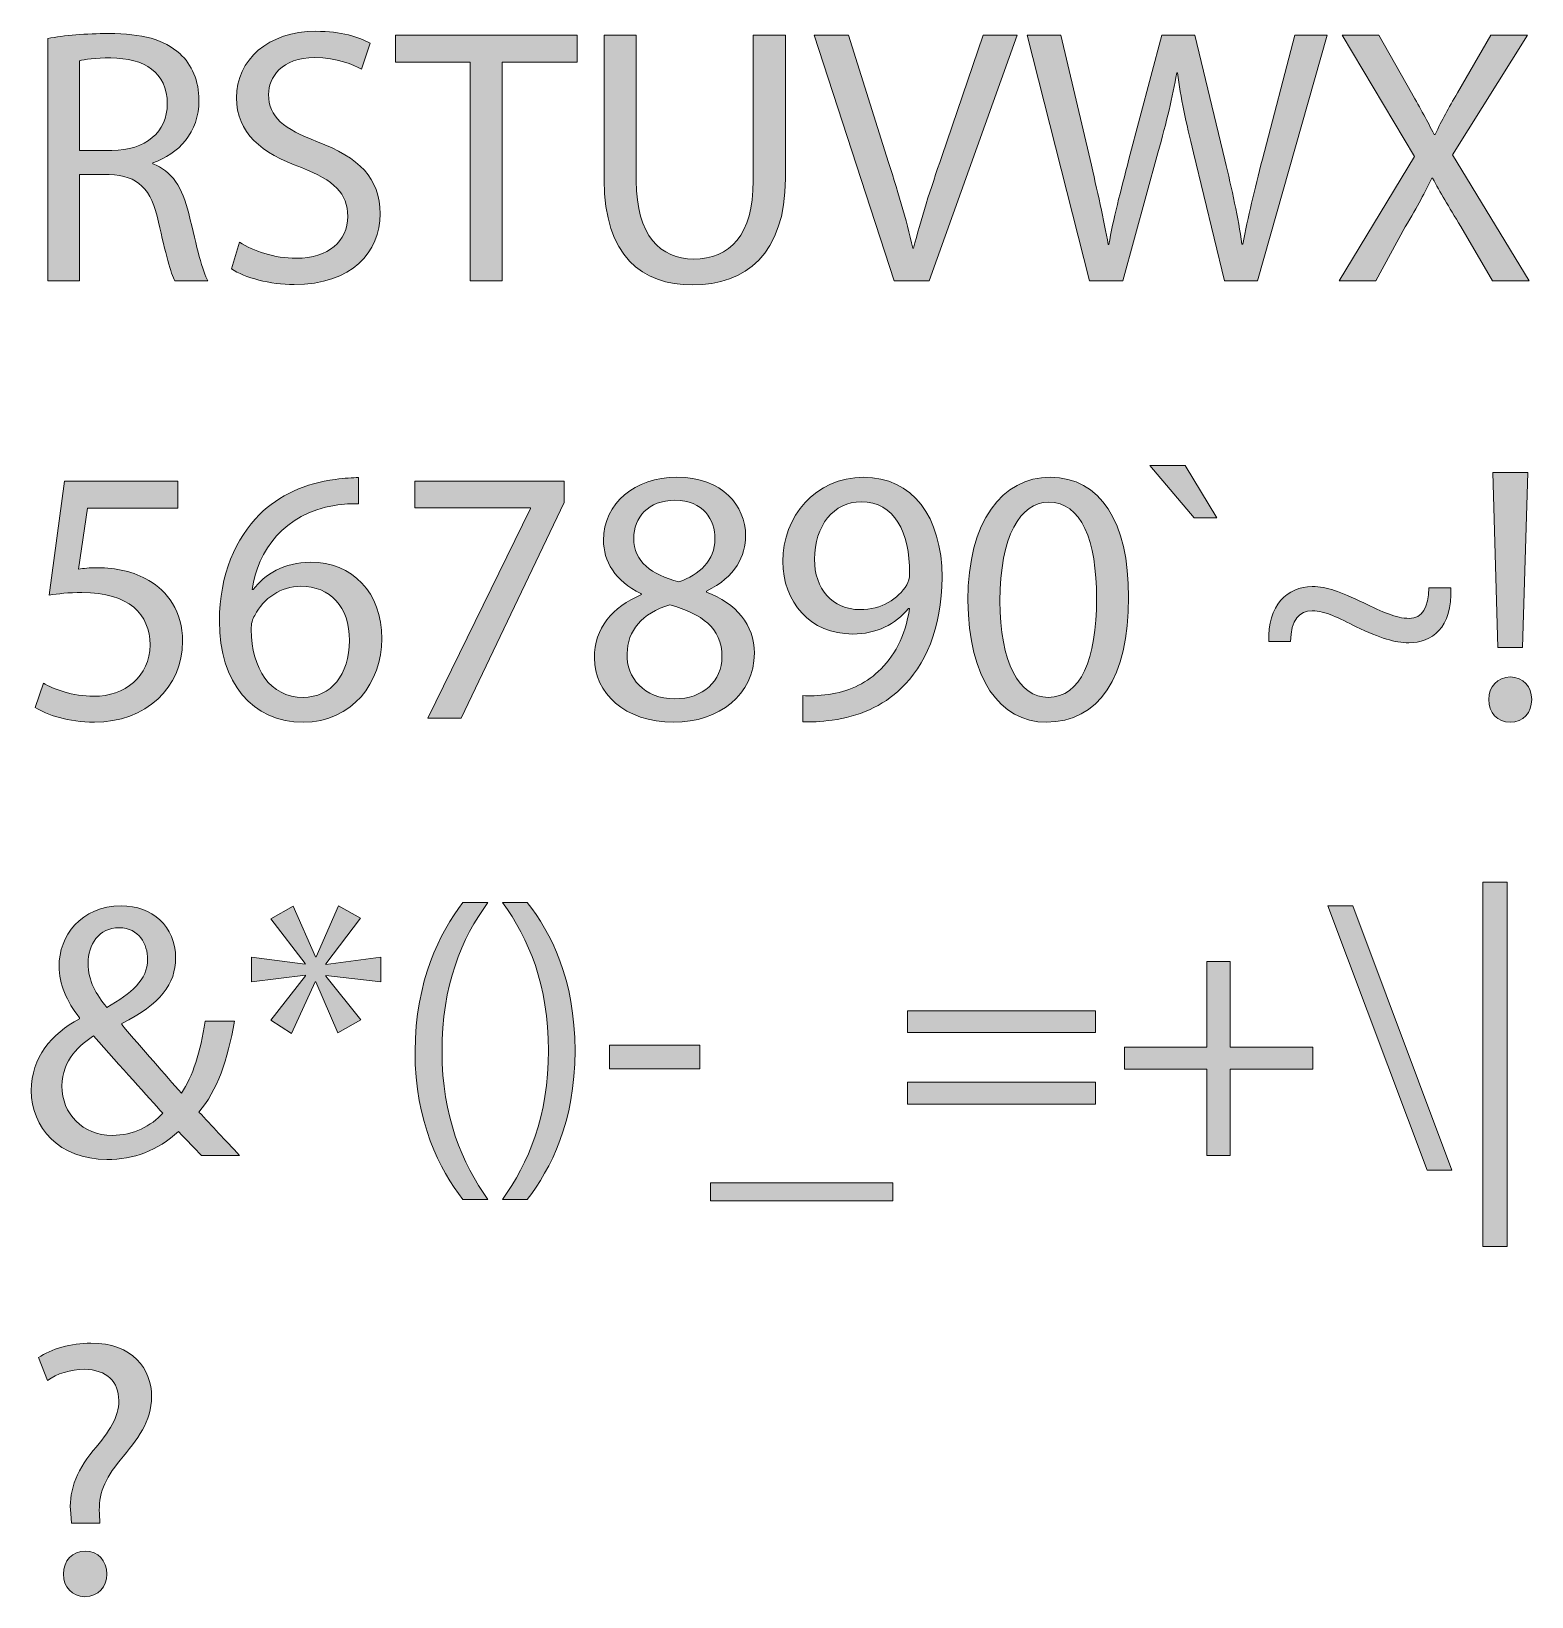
# Model space of a CAD drawing. Header units: inches. Extents: x 50 to 596, y -586 to -15.
# Drawn here: x 49.9 to 346.3, y -586.4 to -277.1 of the extents above; entities that cross this region are included whole.
import ezdxf

# ---------------------------------------------------------------- set-up
doc = ezdxf.new("R2010")
doc.units = ezdxf.units.IN
doc.header["$MEASUREMENT"] = 0
doc.layers.add('Layer 1', color=7, linetype='Continuous')

# ---------------------------------------------------------------- blocks, each defined once
blk = doc.blocks.new('block 2')
at = {"layer": 'Layer 1', "true_color": 0x231f20}
h = blk.add_hatch(color=179, dxfattribs=at)
h.dxf.hatch_style = 2
edge = h.paths.add_edge_path()
edge.add_spline(control_points=[(53.11, -278.52), (56.28, -277.88), (60.81, -277.52), (65.13, -277.52), (71.83, -277.52), (76.15, -278.74), (79.18, -281.48), (81.62, -283.64), (82.99, -286.95), (82.99, -290.69), (82.99, -297.1), (78.96, -301.35), (73.85, -303.08), (73.85, -303.08), (73.85, -303.3), (73.85, -303.3), (77.59, -304.59), (79.82, -308.05), (80.98, -313.09), (82.56, -319.86), (83.71, -324.54), (84.72, -326.41), (84.72, -326.41), (78.24, -326.41), (78.24, -326.41), (77.45, -325.04), (76.37, -320.86), (75, -314.82), (73.56, -308.12), (70.97, -305.6), (65.28, -305.38), (65.28, -305.38), (59.37, -305.38), (59.37, -305.38), (59.37, -305.38), (59.37, -326.41), (59.37, -326.41), (59.37, -326.41), (53.11, -326.41), (53.11, -326.41), (53.11, -326.41), (53.11, -278.52), (53.11, -278.52)], knot_values=[0, 0, 0, 0, 1, 1, 1, 2, 2, 2, 3, 3, 3, 4, 4, 4, 5, 5, 5, 6, 6, 6, 7, 7, 7, 8, 8, 8, 9, 9, 9, 10, 10, 10, 11, 11, 11, 12, 12, 12, 13, 13, 13, 14, 14, 14, 14], degree=3, periodic=1)
edge = h.paths.add_edge_path()
edge.add_spline(control_points=[(59.37, -300.63), (59.37, -300.63), (65.78, -300.63), (65.78, -300.63), (72.48, -300.63), (76.73, -296.96), (76.73, -291.41), (76.73, -285.15), (72.19, -282.41), (65.57, -282.34), (62.54, -282.34), (60.38, -282.63), (59.37, -282.92), (59.37, -282.92), (59.37, -300.63), (59.37, -300.63)], knot_values=[0, 0, 0, 0, 1, 1, 1, 2, 2, 2, 3, 3, 3, 4, 4, 4, 5, 5, 5, 5], degree=3, periodic=1)
h = blk.add_hatch(color=179, dxfattribs=at)
h.dxf.hatch_style = 2
edge = h.paths.add_edge_path()
edge.add_spline(control_points=[(90.98, -318.78), (93.79, -320.5), (97.89, -321.94), (102.21, -321.94), (108.62, -321.94), (112.37, -318.56), (112.37, -313.66), (112.37, -309.13), (109.77, -306.54), (103.22, -304.02), (95.3, -301.21), (90.41, -297.1), (90.41, -290.26), (90.41, -282.7), (96.67, -277.08), (106.1, -277.08), (111.07, -277.08), (114.67, -278.24), (116.83, -279.46), (116.83, -279.46), (115.1, -284.57), (115.1, -284.57), (113.52, -283.71), (110.28, -282.27), (105.89, -282.27), (99.26, -282.27), (96.74, -286.23), (96.74, -289.54), (96.74, -294.08), (99.69, -296.31), (106.39, -298.9), (114.6, -302.07), (118.78, -306.03), (118.78, -313.16), (118.78, -320.65), (113.23, -327.13), (101.78, -327.13), (97.1, -327.13), (91.99, -325.76), (89.4, -324.03), (89.4, -324.03), (90.98, -318.78), (90.98, -318.78)], knot_values=[0, 0, 0, 0, 1, 1, 1, 2, 2, 2, 3, 3, 3, 4, 4, 4, 5, 5, 5, 6, 6, 6, 7, 7, 7, 8, 8, 8, 9, 9, 9, 10, 10, 10, 11, 11, 11, 12, 12, 12, 13, 13, 13, 14, 14, 14, 14], degree=3, periodic=1)
h = blk.add_hatch(color=179, dxfattribs=at)
h.dxf.hatch_style = 2
h.paths.add_polyline_path([(136.56, -283.21), (121.8, -283.21), (121.8, -277.88), (157.73, -277.88), (157.73, -283.21), (142.89, -283.21), (142.89, -326.41), (136.56, -326.41)])
h = blk.add_hatch(color=179, dxfattribs=at)
h.dxf.hatch_style = 2
edge = h.paths.add_edge_path()
edge.add_spline(control_points=[(169.39, -277.88), (169.39, -277.88), (169.39, -306.61), (169.39, -306.61), (169.39, -317.48), (174.21, -322.09), (180.69, -322.09), (187.9, -322.09), (192.5, -317.34), (192.5, -306.61), (192.5, -306.61), (192.5, -277.88), (192.5, -277.88), (192.5, -277.88), (198.84, -277.88), (198.84, -277.88), (198.84, -277.88), (198.84, -306.18), (198.84, -306.18), (198.84, -321.08), (190.99, -327.2), (180.48, -327.2), (170.54, -327.2), (163.05, -321.51), (163.05, -306.46), (163.05, -306.46), (163.05, -277.88), (163.05, -277.88), (163.05, -277.88), (169.39, -277.88), (169.39, -277.88)], knot_values=[0, 0, 0, 0, 1, 1, 1, 2, 2, 2, 3, 3, 3, 4, 4, 4, 5, 5, 5, 6, 6, 6, 7, 7, 7, 8, 8, 8, 9, 9, 9, 10, 10, 10, 10], degree=3, periodic=1)
h = blk.add_hatch(color=179, dxfattribs=at)
h.dxf.hatch_style = 2
edge = h.paths.add_edge_path()
edge.add_spline(control_points=[(220.36, -326.41), (220.36, -326.41), (204.52, -277.88), (204.52, -277.88), (204.52, -277.88), (211.29, -277.88), (211.29, -277.88), (211.29, -277.88), (218.85, -301.78), (218.85, -301.78), (220.94, -308.34), (222.74, -314.24), (224.04, -319.93), (224.04, -319.93), (224.18, -319.93), (224.18, -319.93), (225.55, -314.31), (227.57, -308.19), (229.73, -301.85), (229.73, -301.85), (237.93, -277.88), (237.93, -277.88), (237.93, -277.88), (244.63, -277.88), (244.63, -277.88), (244.63, -277.88), (227.28, -326.41), (227.28, -326.41), (227.28, -326.41), (220.36, -326.41), (220.36, -326.41)], knot_values=[0, 0, 0, 0, 1, 1, 1, 2, 2, 2, 3, 3, 3, 4, 4, 4, 5, 5, 5, 6, 6, 6, 7, 7, 7, 8, 8, 8, 9, 9, 9, 10, 10, 10, 10], degree=3, periodic=1)
h = blk.add_hatch(color=179, dxfattribs=at)
h.dxf.hatch_style = 2
edge = h.paths.add_edge_path()
edge.add_spline(control_points=[(258.96, -326.41), (258.96, -326.41), (246.64, -277.88), (246.64, -277.88), (246.64, -277.88), (253.27, -277.88), (253.27, -277.88), (253.27, -277.88), (259.03, -302.43), (259.03, -302.43), (260.47, -308.48), (261.76, -314.53), (262.63, -319.21), (262.63, -319.21), (262.77, -319.21), (262.77, -319.21), (263.56, -314.38), (265.08, -308.62), (266.73, -302.36), (266.73, -302.36), (273.21, -277.88), (273.21, -277.88), (273.21, -277.88), (279.77, -277.88), (279.77, -277.88), (279.77, -277.88), (285.67, -302.5), (285.67, -302.5), (287.04, -308.26), (288.33, -314.02), (289.05, -319.14), (289.05, -319.14), (289.2, -319.14), (289.2, -319.14), (290.21, -313.81), (291.57, -308.41), (293.09, -302.36), (293.09, -302.36), (299.5, -277.88), (299.5, -277.88), (299.5, -277.88), (305.9, -277.88), (305.9, -277.88), (305.9, -277.88), (292.15, -326.41), (292.15, -326.41), (292.15, -326.41), (285.6, -326.41), (285.6, -326.41), (285.6, -326.41), (279.48, -301.13), (279.48, -301.13), (277.97, -294.94), (276.96, -290.19), (276.31, -285.29), (276.31, -285.29), (276.17, -285.29), (276.17, -285.29), (275.3, -290.12), (274.22, -294.87), (272.42, -301.13), (272.42, -301.13), (265.51, -326.41), (265.51, -326.41), (265.51, -326.41), (258.96, -326.41), (258.96, -326.41)], knot_values=[0, 0, 0, 0, 1, 1, 1, 2, 2, 2, 3, 3, 3, 4, 4, 4, 5, 5, 5, 6, 6, 6, 7, 7, 7, 8, 8, 8, 9, 9, 9, 10, 10, 10, 11, 11, 11, 12, 12, 12, 13, 13, 13, 14, 14, 14, 15, 15, 15, 16, 16, 16, 17, 17, 17, 18, 18, 18, 19, 19, 19, 20, 20, 20, 21, 21, 21, 22, 22, 22, 22], degree=3, periodic=1)
h = blk.add_hatch(color=179, dxfattribs=at)
h.dxf.hatch_style = 2
edge = h.paths.add_edge_path()
edge.add_spline(control_points=[(338.52, -326.41), (338.52, -326.41), (332.32, -315.68), (332.32, -315.68), (329.8, -311.58), (328.22, -308.91), (326.71, -306.1), (326.71, -306.1), (326.56, -306.1), (326.56, -306.1), (325.2, -308.91), (323.83, -311.5), (321.31, -315.75), (321.31, -315.75), (315.47, -326.41), (315.47, -326.41), (315.47, -326.41), (308.27, -326.41), (308.27, -326.41), (308.27, -326.41), (323.11, -301.85), (323.11, -301.85), (323.11, -301.85), (308.85, -277.88), (308.85, -277.88), (308.85, -277.88), (316.12, -277.88), (316.12, -277.88), (316.12, -277.88), (322.53, -289.25), (322.53, -289.25), (324.33, -292.42), (325.7, -294.87), (327, -297.46), (327, -297.46), (327.21, -297.46), (327.21, -297.46), (328.58, -294.58), (329.8, -292.35), (331.6, -289.25), (331.6, -289.25), (338.23, -277.88), (338.23, -277.88), (338.23, -277.88), (345.43, -277.88), (345.43, -277.88), (345.43, -277.88), (330.67, -301.5), (330.67, -301.5), (330.67, -301.5), (345.79, -326.41), (345.79, -326.41), (345.79, -326.41), (338.52, -326.41), (338.52, -326.41)], knot_values=[0, 0, 0, 0, 1, 1, 1, 2, 2, 2, 3, 3, 3, 4, 4, 4, 5, 5, 5, 6, 6, 6, 7, 7, 7, 8, 8, 8, 9, 9, 9, 10, 10, 10, 11, 11, 11, 12, 12, 12, 13, 13, 13, 14, 14, 14, 15, 15, 15, 16, 16, 16, 17, 17, 17, 18, 18, 18, 18], degree=3, periodic=1)
h = blk.add_hatch(color=179, dxfattribs=at)
h.dxf.hatch_style = 2
h.paths.add_polyline_path([(277.82, -362.91), (284.08, -373.21), (279.62, -373.21), (270.83, -362.91)])
h = blk.add_hatch(color=179, dxfattribs=at)
h.dxf.hatch_style = 2
edge = h.paths.add_edge_path()
edge.add_spline(control_points=[(337.79, -409.14), (337.79, -406.54), (339.59, -404.67), (342.04, -404.67), (344.63, -404.67), (346.29, -406.54), (346.29, -409.14), (346.29, -411.66), (344.63, -413.6), (342.04, -413.6), (339.52, -413.6), (337.79, -411.66), (337.79, -409.14)], knot_values=[0, 0, 0, 0, 1, 1, 1, 2, 2, 2, 3, 3, 3, 4, 4, 4, 4], degree=3, periodic=1)
h.paths.add_polyline_path([(339.59, -398.84), (338.58, -364.28), (345.5, -364.28), (344.49, -398.84)])
h = blk.add_hatch(color=179, dxfattribs=at)
h.dxf.hatch_style = 2
edge = h.paths.add_edge_path()
edge.add_spline(control_points=[(78.82, -371.33), (78.82, -371.33), (60.96, -371.33), (60.96, -371.33), (60.96, -371.33), (59.16, -383.36), (59.16, -383.36), (60.24, -383.21), (61.25, -383.07), (62.97, -383.07), (66.57, -383.07), (70.18, -383.86), (73.06, -385.59), (76.73, -387.68), (79.75, -391.71), (79.75, -397.62), (79.75, -406.76), (72.48, -413.6), (62.33, -413.6), (57.21, -413.6), (52.89, -412.16), (50.66, -410.72), (50.66, -410.72), (52.25, -405.9), (52.25, -405.9), (54.19, -407.05), (58.01, -408.49), (62.25, -408.49), (68.23, -408.49), (73.34, -404.6), (73.34, -398.33), (73.27, -392.29), (69.24, -387.97), (59.88, -387.97), (57.21, -387.97), (55.13, -388.25), (53.4, -388.47), (53.4, -388.47), (56.42, -366), (56.42, -366), (56.42, -366), (78.82, -366), (78.82, -366), (78.82, -366), (78.82, -371.33), (78.82, -371.33)], knot_values=[0, 0, 0, 0, 1, 1, 1, 2, 2, 2, 3, 3, 3, 4, 4, 4, 5, 5, 5, 6, 6, 6, 7, 7, 7, 8, 8, 8, 9, 9, 9, 10, 10, 10, 11, 11, 11, 12, 12, 12, 13, 13, 13, 14, 14, 14, 15, 15, 15, 15], degree=3, periodic=1)
h = blk.add_hatch(color=179, dxfattribs=at)
h.dxf.hatch_style = 2
edge = h.paths.add_edge_path()
edge.add_spline(control_points=[(114.53, -370.47), (113.23, -370.4), (111.57, -370.47), (109.77, -370.76), (99.84, -372.41), (94.58, -379.69), (93.5, -387.39), (93.5, -387.39), (93.72, -387.39), (93.72, -387.39), (95.95, -384.44), (99.84, -381.99), (105.02, -381.99), (113.3, -381.99), (119.14, -387.97), (119.14, -397.11), (119.14, -405.68), (113.3, -413.6), (103.58, -413.6), (93.57, -413.6), (87.02, -405.82), (87.02, -393.65), (87.02, -384.44), (90.33, -377.17), (94.94, -372.56), (98.83, -368.74), (104.01, -366.36), (109.92, -365.64), (111.79, -365.36), (113.38, -365.28), (114.53, -365.28), (114.53, -365.28), (114.53, -370.47), (114.53, -370.47)], knot_values=[0, 0, 0, 0, 1, 1, 1, 2, 2, 2, 3, 3, 3, 4, 4, 4, 5, 5, 5, 6, 6, 6, 7, 7, 7, 8, 8, 8, 9, 9, 9, 10, 10, 10, 11, 11, 11, 11], degree=3, periodic=1)
edge = h.paths.add_edge_path()
edge.add_spline(control_points=[(112.73, -397.47), (112.73, -390.77), (108.91, -386.74), (103.08, -386.74), (99.26, -386.74), (95.73, -389.12), (94, -392.5), (93.57, -393.22), (93.29, -394.16), (93.29, -395.31), (93.43, -403.02), (96.96, -408.7), (103.58, -408.7), (109.05, -408.7), (112.73, -404.17), (112.73, -397.47)], knot_values=[0, 0, 0, 0, 1, 1, 1, 2, 2, 2, 3, 3, 3, 4, 4, 4, 5, 5, 5, 5], degree=3, periodic=1)
h = blk.add_hatch(color=179, dxfattribs=at)
h.dxf.hatch_style = 2
h.paths.add_polyline_path([(155.13, -366), (155.13, -370.18), (134.76, -412.81), (128.2, -412.81), (148.51, -371.4), (148.51, -371.26), (125.61, -371.26), (125.61, -366)])
h = blk.add_hatch(color=179, dxfattribs=at)
h.dxf.hatch_style = 2
edge = h.paths.add_edge_path()
edge.add_spline(control_points=[(161.11, -400.93), (161.11, -395.02), (164.63, -390.85), (170.4, -388.4), (170.4, -388.4), (170.32, -388.18), (170.32, -388.18), (165.14, -385.73), (162.91, -381.7), (162.91, -377.67), (162.91, -370.25), (169.17, -365.21), (177.38, -365.21), (186.45, -365.21), (190.99, -370.9), (190.99, -376.73), (190.99, -380.69), (189.04, -384.94), (183.28, -387.68), (183.28, -387.68), (183.28, -387.89), (183.28, -387.89), (189.12, -390.2), (192.72, -394.3), (192.72, -399.99), (192.72, -408.13), (185.73, -413.6), (176.8, -413.6), (167.01, -413.6), (161.11, -407.77), (161.11, -400.93)], knot_values=[0, 0, 0, 0, 1, 1, 1, 2, 2, 2, 3, 3, 3, 4, 4, 4, 5, 5, 5, 6, 6, 6, 7, 7, 7, 8, 8, 8, 9, 9, 9, 10, 10, 10, 10], degree=3, periodic=1)
edge = h.paths.add_edge_path()
edge.add_spline(control_points=[(186.31, -400.64), (186.31, -394.95), (182.35, -392.21), (176.01, -390.41), (170.54, -392), (167.59, -395.6), (167.59, -400.06), (167.37, -404.82), (170.97, -408.99), (176.95, -408.99), (182.64, -408.99), (186.31, -405.46), (186.31, -400.64)], knot_values=[0, 0, 0, 0, 1, 1, 1, 2, 2, 2, 3, 3, 3, 4, 4, 4, 4], degree=3, periodic=1)
edge = h.paths.add_edge_path()
edge.add_spline(control_points=[(168.88, -377.24), (168.88, -381.92), (172.41, -384.44), (177.81, -385.88), (181.84, -384.51), (184.94, -381.63), (184.94, -377.38), (184.94, -373.64), (182.71, -369.75), (177.02, -369.75), (171.76, -369.75), (168.88, -373.21), (168.88, -377.24)], knot_values=[0, 0, 0, 0, 1, 1, 1, 2, 2, 2, 3, 3, 3, 4, 4, 4, 4], degree=3, periodic=1)
h = blk.add_hatch(color=179, dxfattribs=at)
h.dxf.hatch_style = 2
edge = h.paths.add_edge_path()
edge.add_spline(control_points=[(202.29, -408.34), (203.66, -408.49), (205.24, -408.34), (207.4, -408.13), (211.07, -407.62), (214.53, -406.11), (217.19, -403.59), (220.29, -400.78), (222.52, -396.68), (223.39, -391.13), (223.39, -391.13), (223.17, -391.13), (223.17, -391.13), (220.58, -394.3), (216.83, -396.18), (212.15, -396.18), (203.73, -396.18), (198.33, -389.84), (198.33, -381.85), (198.33, -372.99), (204.74, -365.21), (214.31, -365.21), (223.89, -365.21), (229.8, -372.99), (229.8, -384.94), (229.8, -395.24), (226.34, -402.44), (221.73, -406.9), (218.13, -410.43), (213.16, -412.59), (208.12, -413.17), (205.82, -413.53), (203.8, -413.6), (202.29, -413.53), (202.29, -413.53), (202.29, -408.34), (202.29, -408.34)], knot_values=[0, 0, 0, 0, 1, 1, 1, 2, 2, 2, 3, 3, 3, 4, 4, 4, 5, 5, 5, 6, 6, 6, 7, 7, 7, 8, 8, 8, 9, 9, 9, 10, 10, 10, 11, 11, 11, 12, 12, 12, 12], degree=3, periodic=1)
edge = h.paths.add_edge_path()
edge.add_spline(control_points=[(204.59, -381.41), (204.59, -387.25), (208.12, -391.35), (213.59, -391.35), (217.84, -391.35), (221.16, -389.26), (222.81, -386.45), (223.17, -385.88), (223.39, -385.16), (223.39, -384.15), (223.39, -376.16), (220.44, -370.04), (213.81, -370.04), (208.41, -370.04), (204.59, -374.79), (204.59, -381.41)], knot_values=[0, 0, 0, 0, 1, 1, 1, 2, 2, 2, 3, 3, 3, 4, 4, 4, 5, 5, 5, 5], degree=3, periodic=1)
h = blk.add_hatch(color=179, dxfattribs=at)
h.dxf.hatch_style = 2
edge = h.paths.add_edge_path()
edge.add_spline(control_points=[(266.66, -388.9), (266.66, -404.82), (260.75, -413.6), (250.39, -413.6), (241.24, -413.6), (235.05, -405.03), (234.9, -389.55), (234.9, -373.85), (241.67, -365.21), (251.18, -365.21), (261.04, -365.21), (266.66, -374), (266.66, -388.9)], knot_values=[0, 0, 0, 0, 1, 1, 1, 2, 2, 2, 3, 3, 3, 4, 4, 4, 4], degree=3, periodic=1)
edge = h.paths.add_edge_path()
edge.add_spline(control_points=[(241.24, -389.62), (241.24, -401.79), (244.99, -408.7), (250.75, -408.7), (257.23, -408.7), (260.32, -401.14), (260.32, -389.19), (260.32, -377.67), (257.37, -370.11), (250.82, -370.11), (245.27, -370.11), (241.24, -376.88), (241.24, -389.62)], knot_values=[0, 0, 0, 0, 1, 1, 1, 2, 2, 2, 3, 3, 3, 4, 4, 4, 4], degree=3, periodic=1)
h = blk.add_hatch(color=179, dxfattribs=at)
h.dxf.hatch_style = 2
edge = h.paths.add_edge_path()
edge.add_spline(control_points=[(294.37, -397.69), (294.09, -390.49), (297.97, -386.81), (302.94, -386.81), (305.97, -386.81), (308.27, -387.75), (313.1, -390.05), (316.77, -391.78), (319.43, -393.08), (322.1, -393.08), (324.69, -393.08), (325.91, -390.99), (325.98, -387.03), (325.98, -387.03), (330.3, -387.03), (330.3, -387.03), (330.67, -395.1), (326.49, -397.9), (322.02, -397.9), (319.14, -397.9), (316.55, -397.04), (311.58, -394.73), (308.2, -393.08), (305.54, -391.57), (302.94, -391.57), (300.35, -391.57), (298.77, -393.37), (298.62, -397.69), (298.62, -397.69), (294.37, -397.69), (294.37, -397.69)], knot_values=[0, 0, 0, 0, 1, 1, 1, 2, 2, 2, 3, 3, 3, 4, 4, 4, 5, 5, 5, 6, 6, 6, 7, 7, 7, 8, 8, 8, 9, 9, 9, 10, 10, 10, 10], degree=3, periodic=1)
h = blk.add_hatch(color=179, dxfattribs=at)
h.dxf.hatch_style = 2
h.paths.add_polyline_path([(341.47, -445.2), (341.47, -517.21), (336.64, -517.21), (336.64, -445.2)])
h = blk.add_hatch(color=179, dxfattribs=at)
h.dxf.hatch_style = 2
edge = h.paths.add_edge_path()
edge.add_spline(control_points=[(83.5, -499.21), (82.13, -497.84), (80.83, -496.47), (78.96, -494.46), (74.78, -498.34), (70.1, -500), (64.77, -500), (55.34, -500), (49.87, -493.66), (49.87, -486.39), (49.87, -479.77), (53.83, -475.23), (59.37, -472.21), (59.37, -472.21), (59.37, -471.99), (59.37, -471.99), (56.85, -468.82), (55.34, -465.29), (55.34, -461.84), (55.34, -455.93), (59.59, -449.88), (67.65, -449.88), (73.7, -449.88), (78.38, -453.92), (78.38, -460.18), (78.38, -465.29), (75.43, -469.33), (67.73, -473.14), (67.73, -473.14), (67.73, -473.36), (67.73, -473.36), (71.83, -478.11), (76.44, -483.44), (79.54, -486.9), (81.77, -483.51), (83.28, -478.83), (84.22, -472.71), (84.22, -472.71), (89.98, -472.71), (89.98, -472.71), (88.68, -480.34), (86.59, -486.39), (82.99, -490.64), (85.58, -493.38), (88.1, -496.11), (90.98, -499.21), (90.98, -499.21), (83.5, -499.21), (83.5, -499.21)], knot_values=[0, 0, 0, 0, 1, 1, 1, 2, 2, 2, 3, 3, 3, 4, 4, 4, 5, 5, 5, 6, 6, 6, 7, 7, 7, 8, 8, 8, 9, 9, 9, 10, 10, 10, 11, 11, 11, 12, 12, 12, 13, 13, 13, 14, 14, 14, 15, 15, 15, 16, 16, 16, 16], degree=3, periodic=1)
edge = h.paths.add_edge_path()
edge.add_spline(control_points=[(75.86, -490.86), (72.98, -487.69), (67.58, -481.78), (62.18, -475.59), (59.59, -477.25), (55.92, -480.34), (55.92, -485.46), (55.92, -491), (60.02, -495.25), (65.85, -495.25), (70.03, -495.25), (73.56, -493.38), (75.86, -490.86)], knot_values=[0, 0, 0, 0, 1, 1, 1, 2, 2, 2, 3, 3, 3, 4, 4, 4, 4], degree=3, periodic=1)
edge = h.paths.add_edge_path()
edge.add_spline(control_points=[(61.1, -461.26), (61.1, -464.72), (62.69, -467.38), (64.77, -469.97), (69.67, -467.17), (72.84, -464.57), (72.84, -460.47), (72.84, -457.52), (71.18, -454.21), (67.22, -454.21), (63.19, -454.21), (61.1, -457.52), (61.1, -461.26)], knot_values=[0, 0, 0, 0, 1, 1, 1, 2, 2, 2, 3, 3, 3, 4, 4, 4, 4], degree=3, periodic=1)
h = blk.add_hatch(color=179, dxfattribs=at)
h.dxf.hatch_style = 2
h.paths.add_polyline_path([(114.89, -452.33), (108.05, -461.33), (108.05, -461.48), (118.92, -460.04), (118.92, -464.93), (108.05, -463.64), (108.05, -463.78), (114.96, -472.42), (110.42, -475.01), (106.1, -464.93), (105.96, -464.93), (101.28, -475.09), (97.17, -472.5), (104.01, -463.71), (104.01, -463.57), (93.36, -464.93), (93.36, -460.04), (103.94, -461.41), (103.94, -461.26), (97.17, -452.48), (101.57, -449.96), (106.03, -459.97), (106.17, -459.97), (110.57, -449.88)])
h = blk.add_hatch(color=179, dxfattribs=at)
h.dxf.hatch_style = 2
edge = h.paths.add_edge_path()
edge.add_spline(control_points=[(140.09, -449.24), (134.83, -456.29), (131.01, -465.65), (131.01, -478.69), (131.01, -491.5), (134.97, -500.72), (140.09, -507.92), (140.09, -507.92), (135.12, -507.92), (135.12, -507.92), (130.58, -501.95), (125.68, -492.73), (125.68, -478.69), (125.76, -464.5), (130.58, -455.29), (135.12, -449.24), (135.12, -449.24), (140.09, -449.24), (140.09, -449.24)], knot_values=[0, 0, 0, 0, 1, 1, 1, 2, 2, 2, 3, 3, 3, 4, 4, 4, 5, 5, 5, 6, 6, 6, 6], degree=3, periodic=1)
h = blk.add_hatch(color=179, dxfattribs=at)
h.dxf.hatch_style = 2
edge = h.paths.add_edge_path()
edge.add_spline(control_points=[(142.96, -507.92), (148.08, -500.79), (152.04, -491.43), (152.04, -478.47), (152.04, -465.58), (148.15, -456.37), (142.96, -449.24), (142.96, -449.24), (147.86, -449.24), (147.86, -449.24), (152.47, -455.14), (157.29, -464.36), (157.29, -478.54), (157.29, -492.66), (152.47, -501.8), (147.86, -507.92), (147.86, -507.92), (142.96, -507.92), (142.96, -507.92)], knot_values=[0, 0, 0, 0, 1, 1, 1, 2, 2, 2, 3, 3, 3, 4, 4, 4, 5, 5, 5, 6, 6, 6, 6], degree=3, periodic=1)
h = blk.add_hatch(color=179, dxfattribs=at)
h.dxf.hatch_style = 2
h.paths.add_polyline_path([(325.63, -502.09), (306.04, -449.88), (310.94, -449.88), (330.52, -502.09)])
h = blk.add_hatch(color=179, dxfattribs=at)
h.dxf.hatch_style = 2
h.paths.add_polyline_path([(286.75, -460.9), (286.75, -477.82), (303.02, -477.82), (303.02, -482.14), (286.75, -482.14), (286.75, -499.21), (282.14, -499.21), (282.14, -482.14), (265.87, -482.14), (265.87, -477.82), (282.14, -477.82), (282.14, -460.9)])
h = blk.add_hatch(color=179, dxfattribs=at)
h.dxf.hatch_style = 2
h.paths.add_polyline_path([(222.96, -474.94), (222.96, -470.62), (260.11, -470.62), (260.11, -474.94)])
h.paths.add_polyline_path([(222.96, -489.06), (222.96, -484.74), (260.11, -484.74), (260.11, -489.06)])
h = blk.add_hatch(color=179, dxfattribs=at)
h.dxf.hatch_style = 2
h.paths.add_polyline_path([(181.92, -477.39), (181.92, -482.07), (164.13, -482.07), (164.13, -477.39)])
h = blk.add_hatch(color=179, dxfattribs=at)
h.dxf.hatch_style = 2
h.paths.add_polyline_path([(220.08, -504.61), (220.08, -508.21), (184.08, -508.21), (184.08, -504.61)])
h = blk.add_hatch(color=179, dxfattribs=at)
h.dxf.hatch_style = 2
edge = h.paths.add_edge_path()
edge.add_spline(control_points=[(57.79, -571.86), (57.79, -571.86), (57.65, -569.98), (57.65, -569.98), (57.21, -566.1), (58.51, -561.85), (62.11, -557.53), (65.35, -553.71), (67.15, -550.9), (67.15, -547.66), (67.15, -543.99), (64.85, -541.54), (60.31, -541.47), (57.72, -541.47), (54.84, -542.33), (53.04, -543.7), (53.04, -543.7), (51.31, -539.17), (51.31, -539.17), (53.69, -537.44), (57.79, -536.29), (61.61, -536.29), (69.89, -536.29), (73.63, -541.4), (73.63, -546.87), (73.63, -551.77), (70.9, -555.29), (67.44, -559.4), (64.27, -563.14), (63.12, -566.31), (63.33, -569.98), (63.33, -569.98), (63.41, -571.86), (63.41, -571.86), (63.41, -571.86), (57.79, -571.86), (57.79, -571.86)], knot_values=[0, 0, 0, 0, 1, 1, 1, 2, 2, 2, 3, 3, 3, 4, 4, 4, 5, 5, 5, 6, 6, 6, 7, 7, 7, 8, 8, 8, 9, 9, 9, 10, 10, 10, 11, 11, 11, 12, 12, 12, 12], degree=3, periodic=1)
edge = h.paths.add_edge_path()
edge.add_spline(control_points=[(56.21, -581.94), (56.21, -579.27), (58.01, -577.4), (60.53, -577.4), (63.05, -577.4), (64.77, -579.27), (64.77, -581.94), (64.77, -584.46), (63.12, -586.4), (60.45, -586.4), (57.93, -586.4), (56.21, -584.46), (56.21, -581.94)], knot_values=[0, 0, 0, 0, 1, 1, 1, 2, 2, 2, 3, 3, 3, 4, 4, 4, 4], degree=3, periodic=1)
at = {"layer": 'Layer 1', "lineweight": 0}
for points in [[(136.56, -283.21), (121.8, -283.21), (121.8, -277.88), (157.73, -277.88), (157.73, -283.21), (142.89, -283.21), (142.89, -326.41), (136.56, -326.41), (136.56, -283.21)], [(277.82, -362.91), (284.08, -373.21), (279.62, -373.21), (270.83, -362.91), (277.82, -362.91)], [(339.59, -398.84), (338.58, -364.28), (345.5, -364.28), (344.49, -398.84), (339.59, -398.84)], [(155.13, -366), (155.13, -370.18), (134.76, -412.81), (128.2, -412.81), (148.51, -371.4), (148.51, -371.26), (125.61, -371.26), (125.61, -366), (155.13, -366)], [(341.47, -445.2), (341.47, -517.21), (336.64, -517.21), (336.64, -445.2), (341.47, -445.2)], [(114.89, -452.33), (108.05, -461.33), (108.05, -461.48), (118.92, -460.04), (118.92, -464.93), (108.05, -463.64), (108.05, -463.78), (114.96, -472.42), (110.42, -475.01), (106.1, -464.93), (105.96, -464.93), (101.28, -475.09), (97.17, -472.5), (104.01, -463.71), (104.01, -463.57), (93.36, -464.93), (93.36, -460.04), (103.94, -461.41), (103.94, -461.26), (97.17, -452.48), (101.57, -449.96), (106.03, -459.97), (106.17, -459.97), (110.57, -449.88), (114.89, -452.33)], [(325.63, -502.09), (306.04, -449.88), (310.94, -449.88), (330.52, -502.09), (325.63, -502.09)], [(286.75, -460.9), (286.75, -477.82), (303.02, -477.82), (303.02, -482.14), (286.75, -482.14), (286.75, -499.21), (282.14, -499.21), (282.14, -482.14), (265.87, -482.14), (265.87, -477.82), (282.14, -477.82), (282.14, -460.9), (286.75, -460.9)], [(222.96, -474.94), (222.96, -470.62), (260.11, -470.62), (260.11, -474.94), (222.96, -474.94)], [(181.92, -477.39), (181.92, -482.07), (164.13, -482.07), (164.13, -477.39), (181.92, -477.39)], [(222.96, -489.06), (222.96, -484.74), (260.11, -484.74), (260.11, -489.06), (222.96, -489.06)], [(220.08, -504.61), (220.08, -508.21), (184.08, -508.21), (184.08, -504.61), (220.08, -504.61)]]:
    blk.add_lwpolyline(points, dxfattribs=at)
for points, knots in [([(53.11, -278.52), (56.28, -277.88), (60.81, -277.52), (65.13, -277.52), (71.83, -277.52), (76.15, -278.74), (79.18, -281.48), (81.62, -283.64), (82.99, -286.95), (82.99, -290.69), (82.99, -297.1), (78.96, -301.35), (73.85, -303.08), (73.85, -303.08), (73.85, -303.3), (73.85, -303.3), (77.59, -304.59), (79.82, -308.05), (80.98, -313.09), (82.56, -319.86), (83.71, -324.54), (84.72, -326.41), (84.72, -326.41), (78.24, -326.41), (78.24, -326.41), (77.45, -325.04), (76.37, -320.86), (75, -314.82), (73.56, -308.12), (70.97, -305.6), (65.28, -305.38), (65.28, -305.38), (59.37, -305.38), (59.37, -305.38), (59.37, -305.38), (59.37, -326.41), (59.37, -326.41), (59.37, -326.41), (53.11, -326.41), (53.11, -326.41), (53.11, -326.41), (53.11, -278.52), (53.11, -278.52)], [0, 0, 0, 0, 1, 1, 1, 2, 2, 2, 3, 3, 3, 4, 4, 4, 5, 5, 5, 6, 6, 6, 7, 7, 7, 8, 8, 8, 9, 9, 9, 10, 10, 10, 11, 11, 11, 12, 12, 12, 13, 13, 13, 14, 14, 14, 14]), ([(90.98, -318.78), (93.79, -320.5), (97.89, -321.94), (102.21, -321.94), (108.62, -321.94), (112.37, -318.56), (112.37, -313.66), (112.37, -309.13), (109.77, -306.54), (103.22, -304.02), (95.3, -301.21), (90.41, -297.1), (90.41, -290.26), (90.41, -282.7), (96.67, -277.08), (106.1, -277.08), (111.07, -277.08), (114.67, -278.24), (116.83, -279.46), (116.83, -279.46), (115.1, -284.57), (115.1, -284.57), (113.52, -283.71), (110.28, -282.27), (105.89, -282.27), (99.26, -282.27), (96.74, -286.23), (96.74, -289.54), (96.74, -294.08), (99.69, -296.31), (106.39, -298.9), (114.6, -302.07), (118.78, -306.03), (118.78, -313.16), (118.78, -320.65), (113.23, -327.13), (101.78, -327.13), (97.1, -327.13), (91.99, -325.76), (89.4, -324.03), (89.4, -324.03), (90.98, -318.78), (90.98, -318.78)], [0, 0, 0, 0, 1, 1, 1, 2, 2, 2, 3, 3, 3, 4, 4, 4, 5, 5, 5, 6, 6, 6, 7, 7, 7, 8, 8, 8, 9, 9, 9, 10, 10, 10, 11, 11, 11, 12, 12, 12, 13, 13, 13, 14, 14, 14, 14]), ([(169.39, -277.88), (169.39, -277.88), (169.39, -306.61), (169.39, -306.61), (169.39, -317.48), (174.21, -322.09), (180.69, -322.09), (187.9, -322.09), (192.5, -317.34), (192.5, -306.61), (192.5, -306.61), (192.5, -277.88), (192.5, -277.88), (192.5, -277.88), (198.84, -277.88), (198.84, -277.88), (198.84, -277.88), (198.84, -306.18), (198.84, -306.18), (198.84, -321.08), (190.99, -327.2), (180.48, -327.2), (170.54, -327.2), (163.05, -321.51), (163.05, -306.46), (163.05, -306.46), (163.05, -277.88), (163.05, -277.88), (163.05, -277.88), (169.39, -277.88), (169.39, -277.88)], [0, 0, 0, 0, 1, 1, 1, 2, 2, 2, 3, 3, 3, 4, 4, 4, 5, 5, 5, 6, 6, 6, 7, 7, 7, 8, 8, 8, 9, 9, 9, 10, 10, 10, 10]), ([(220.36, -326.41), (220.36, -326.41), (204.52, -277.88), (204.52, -277.88), (204.52, -277.88), (211.29, -277.88), (211.29, -277.88), (211.29, -277.88), (218.85, -301.78), (218.85, -301.78), (220.94, -308.34), (222.74, -314.24), (224.04, -319.93), (224.04, -319.93), (224.18, -319.93), (224.18, -319.93), (225.55, -314.31), (227.57, -308.19), (229.73, -301.85), (229.73, -301.85), (237.93, -277.88), (237.93, -277.88), (237.93, -277.88), (244.63, -277.88), (244.63, -277.88), (244.63, -277.88), (227.28, -326.41), (227.28, -326.41), (227.28, -326.41), (220.36, -326.41), (220.36, -326.41)], [0, 0, 0, 0, 1, 1, 1, 2, 2, 2, 3, 3, 3, 4, 4, 4, 5, 5, 5, 6, 6, 6, 7, 7, 7, 8, 8, 8, 9, 9, 9, 10, 10, 10, 10]), ([(258.96, -326.41), (258.96, -326.41), (246.64, -277.88), (246.64, -277.88), (246.64, -277.88), (253.27, -277.88), (253.27, -277.88), (253.27, -277.88), (259.03, -302.43), (259.03, -302.43), (260.47, -308.48), (261.76, -314.53), (262.63, -319.21), (262.63, -319.21), (262.77, -319.21), (262.77, -319.21), (263.56, -314.38), (265.08, -308.62), (266.73, -302.36), (266.73, -302.36), (273.21, -277.88), (273.21, -277.88), (273.21, -277.88), (279.77, -277.88), (279.77, -277.88), (279.77, -277.88), (285.67, -302.5), (285.67, -302.5), (287.04, -308.26), (288.33, -314.02), (289.05, -319.14), (289.05, -319.14), (289.2, -319.14), (289.2, -319.14), (290.21, -313.81), (291.57, -308.41), (293.09, -302.36), (293.09, -302.36), (299.5, -277.88), (299.5, -277.88), (299.5, -277.88), (305.9, -277.88), (305.9, -277.88), (305.9, -277.88), (292.15, -326.41), (292.15, -326.41), (292.15, -326.41), (285.6, -326.41), (285.6, -326.41), (285.6, -326.41), (279.48, -301.13), (279.48, -301.13), (277.97, -294.94), (276.96, -290.19), (276.31, -285.29), (276.31, -285.29), (276.17, -285.29), (276.17, -285.29), (275.3, -290.12), (274.22, -294.87), (272.42, -301.13), (272.42, -301.13), (265.51, -326.41), (265.51, -326.41), (265.51, -326.41), (258.96, -326.41), (258.96, -326.41)], [0, 0, 0, 0, 1, 1, 1, 2, 2, 2, 3, 3, 3, 4, 4, 4, 5, 5, 5, 6, 6, 6, 7, 7, 7, 8, 8, 8, 9, 9, 9, 10, 10, 10, 11, 11, 11, 12, 12, 12, 13, 13, 13, 14, 14, 14, 15, 15, 15, 16, 16, 16, 17, 17, 17, 18, 18, 18, 19, 19, 19, 20, 20, 20, 21, 21, 21, 22, 22, 22, 22]), ([(338.52, -326.41), (338.52, -326.41), (332.32, -315.68), (332.32, -315.68), (329.8, -311.58), (328.22, -308.91), (326.71, -306.1), (326.71, -306.1), (326.56, -306.1), (326.56, -306.1), (325.2, -308.91), (323.83, -311.5), (321.31, -315.75), (321.31, -315.75), (315.47, -326.41), (315.47, -326.41), (315.47, -326.41), (308.27, -326.41), (308.27, -326.41), (308.27, -326.41), (323.11, -301.85), (323.11, -301.85), (323.11, -301.85), (308.85, -277.88), (308.85, -277.88), (308.85, -277.88), (316.12, -277.88), (316.12, -277.88), (316.12, -277.88), (322.53, -289.25), (322.53, -289.25), (324.33, -292.42), (325.7, -294.87), (327, -297.46), (327, -297.46), (327.21, -297.46), (327.21, -297.46), (328.58, -294.58), (329.8, -292.35), (331.6, -289.25), (331.6, -289.25), (338.23, -277.88), (338.23, -277.88), (338.23, -277.88), (345.43, -277.88), (345.43, -277.88), (345.43, -277.88), (330.67, -301.5), (330.67, -301.5), (330.67, -301.5), (345.79, -326.41), (345.79, -326.41), (345.79, -326.41), (338.52, -326.41), (338.52, -326.41)], [0, 0, 0, 0, 1, 1, 1, 2, 2, 2, 3, 3, 3, 4, 4, 4, 5, 5, 5, 6, 6, 6, 7, 7, 7, 8, 8, 8, 9, 9, 9, 10, 10, 10, 11, 11, 11, 12, 12, 12, 13, 13, 13, 14, 14, 14, 15, 15, 15, 16, 16, 16, 17, 17, 17, 18, 18, 18, 18]), ([(59.37, -300.63), (59.37, -300.63), (65.78, -300.63), (65.78, -300.63), (72.48, -300.63), (76.73, -296.96), (76.73, -291.41), (76.73, -285.15), (72.19, -282.41), (65.57, -282.34), (62.54, -282.34), (60.38, -282.63), (59.37, -282.92), (59.37, -282.92), (59.37, -300.63), (59.37, -300.63)], [0, 0, 0, 0, 1, 1, 1, 2, 2, 2, 3, 3, 3, 4, 4, 4, 5, 5, 5, 5]), ([(78.82, -371.33), (78.82, -371.33), (60.96, -371.33), (60.96, -371.33), (60.96, -371.33), (59.16, -383.36), (59.16, -383.36), (60.24, -383.21), (61.25, -383.07), (62.97, -383.07), (66.57, -383.07), (70.18, -383.86), (73.06, -385.59), (76.73, -387.68), (79.75, -391.71), (79.75, -397.62), (79.75, -406.76), (72.48, -413.6), (62.33, -413.6), (57.21, -413.6), (52.89, -412.16), (50.66, -410.72), (50.66, -410.72), (52.25, -405.9), (52.25, -405.9), (54.19, -407.05), (58.01, -408.49), (62.25, -408.49), (68.23, -408.49), (73.34, -404.6), (73.34, -398.33), (73.27, -392.29), (69.24, -387.97), (59.88, -387.97), (57.21, -387.97), (55.13, -388.25), (53.4, -388.47), (53.4, -388.47), (56.42, -366), (56.42, -366), (56.42, -366), (78.82, -366), (78.82, -366), (78.82, -366), (78.82, -371.33), (78.82, -371.33)], [0, 0, 0, 0, 1, 1, 1, 2, 2, 2, 3, 3, 3, 4, 4, 4, 5, 5, 5, 6, 6, 6, 7, 7, 7, 8, 8, 8, 9, 9, 9, 10, 10, 10, 11, 11, 11, 12, 12, 12, 13, 13, 13, 14, 14, 14, 15, 15, 15, 15]), ([(114.53, -370.47), (113.23, -370.4), (111.57, -370.47), (109.77, -370.76), (99.84, -372.41), (94.58, -379.69), (93.5, -387.39), (93.5, -387.39), (93.72, -387.39), (93.72, -387.39), (95.95, -384.44), (99.84, -381.99), (105.02, -381.99), (113.3, -381.99), (119.14, -387.97), (119.14, -397.11), (119.14, -405.68), (113.3, -413.6), (103.58, -413.6), (93.57, -413.6), (87.02, -405.82), (87.02, -393.65), (87.02, -384.44), (90.33, -377.17), (94.94, -372.56), (98.83, -368.74), (104.01, -366.36), (109.92, -365.64), (111.79, -365.36), (113.38, -365.28), (114.53, -365.28), (114.53, -365.28), (114.53, -370.47), (114.53, -370.47)], [0, 0, 0, 0, 1, 1, 1, 2, 2, 2, 3, 3, 3, 4, 4, 4, 5, 5, 5, 6, 6, 6, 7, 7, 7, 8, 8, 8, 9, 9, 9, 10, 10, 10, 11, 11, 11, 11]), ([(161.11, -400.93), (161.11, -395.02), (164.63, -390.85), (170.4, -388.4), (170.4, -388.4), (170.32, -388.18), (170.32, -388.18), (165.14, -385.73), (162.91, -381.7), (162.91, -377.67), (162.91, -370.25), (169.17, -365.21), (177.38, -365.21), (186.45, -365.21), (190.99, -370.9), (190.99, -376.73), (190.99, -380.69), (189.04, -384.94), (183.28, -387.68), (183.28, -387.68), (183.28, -387.89), (183.28, -387.89), (189.12, -390.2), (192.72, -394.3), (192.72, -399.99), (192.72, -408.13), (185.73, -413.6), (176.8, -413.6), (167.01, -413.6), (161.11, -407.77), (161.11, -400.93)], [0, 0, 0, 0, 1, 1, 1, 2, 2, 2, 3, 3, 3, 4, 4, 4, 5, 5, 5, 6, 6, 6, 7, 7, 7, 8, 8, 8, 9, 9, 9, 10, 10, 10, 10]), ([(202.29, -408.34), (203.66, -408.49), (205.24, -408.34), (207.4, -408.13), (211.07, -407.62), (214.53, -406.11), (217.19, -403.59), (220.29, -400.78), (222.52, -396.68), (223.39, -391.13), (223.39, -391.13), (223.17, -391.13), (223.17, -391.13), (220.58, -394.3), (216.83, -396.18), (212.15, -396.18), (203.73, -396.18), (198.33, -389.84), (198.33, -381.85), (198.33, -372.99), (204.74, -365.21), (214.31, -365.21), (223.89, -365.21), (229.8, -372.99), (229.8, -384.94), (229.8, -395.24), (226.34, -402.44), (221.73, -406.9), (218.13, -410.43), (213.16, -412.59), (208.12, -413.17), (205.82, -413.53), (203.8, -413.6), (202.29, -413.53), (202.29, -413.53), (202.29, -408.34), (202.29, -408.34)], [0, 0, 0, 0, 1, 1, 1, 2, 2, 2, 3, 3, 3, 4, 4, 4, 5, 5, 5, 6, 6, 6, 7, 7, 7, 8, 8, 8, 9, 9, 9, 10, 10, 10, 11, 11, 11, 12, 12, 12, 12]), ([(266.66, -388.9), (266.66, -404.82), (260.75, -413.6), (250.39, -413.6), (241.24, -413.6), (235.05, -405.03), (234.9, -389.55), (234.9, -373.85), (241.67, -365.21), (251.18, -365.21), (261.04, -365.21), (266.66, -374), (266.66, -388.9)], [0, 0, 0, 0, 1, 1, 1, 2, 2, 2, 3, 3, 3, 4, 4, 4, 4]), ([(168.88, -377.24), (168.88, -381.92), (172.41, -384.44), (177.81, -385.88), (181.84, -384.51), (184.94, -381.63), (184.94, -377.38), (184.94, -373.64), (182.71, -369.75), (177.02, -369.75), (171.76, -369.75), (168.88, -373.21), (168.88, -377.24)], [0, 0, 0, 0, 1, 1, 1, 2, 2, 2, 3, 3, 3, 4, 4, 4, 4]), ([(204.59, -381.41), (204.59, -387.25), (208.12, -391.35), (213.59, -391.35), (217.84, -391.35), (221.16, -389.26), (222.81, -386.45), (223.17, -385.88), (223.39, -385.16), (223.39, -384.15), (223.39, -376.16), (220.44, -370.04), (213.81, -370.04), (208.41, -370.04), (204.59, -374.79), (204.59, -381.41)], [0, 0, 0, 0, 1, 1, 1, 2, 2, 2, 3, 3, 3, 4, 4, 4, 5, 5, 5, 5]), ([(241.24, -389.62), (241.24, -401.79), (244.99, -408.7), (250.75, -408.7), (257.23, -408.7), (260.32, -401.14), (260.32, -389.19), (260.32, -377.67), (257.37, -370.11), (250.82, -370.11), (245.27, -370.11), (241.24, -376.88), (241.24, -389.62)], [0, 0, 0, 0, 1, 1, 1, 2, 2, 2, 3, 3, 3, 4, 4, 4, 4]), ([(112.73, -397.47), (112.73, -390.77), (108.91, -386.74), (103.08, -386.74), (99.26, -386.74), (95.73, -389.12), (94, -392.5), (93.57, -393.22), (93.29, -394.16), (93.29, -395.31), (93.43, -403.02), (96.96, -408.7), (103.58, -408.7), (109.05, -408.7), (112.73, -404.17), (112.73, -397.47)], [0, 0, 0, 0, 1, 1, 1, 2, 2, 2, 3, 3, 3, 4, 4, 4, 5, 5, 5, 5]), ([(294.37, -397.69), (294.09, -390.49), (297.97, -386.81), (302.94, -386.81), (305.97, -386.81), (308.27, -387.75), (313.1, -390.05), (316.77, -391.78), (319.43, -393.08), (322.1, -393.08), (324.69, -393.08), (325.91, -390.99), (325.98, -387.03), (325.98, -387.03), (330.3, -387.03), (330.3, -387.03), (330.67, -395.1), (326.49, -397.9), (322.02, -397.9), (319.14, -397.9), (316.55, -397.04), (311.58, -394.73), (308.2, -393.08), (305.54, -391.57), (302.94, -391.57), (300.35, -391.57), (298.77, -393.37), (298.62, -397.69), (298.62, -397.69), (294.37, -397.69), (294.37, -397.69)], [0, 0, 0, 0, 1, 1, 1, 2, 2, 2, 3, 3, 3, 4, 4, 4, 5, 5, 5, 6, 6, 6, 7, 7, 7, 8, 8, 8, 9, 9, 9, 10, 10, 10, 10]), ([(186.31, -400.64), (186.31, -394.95), (182.35, -392.21), (176.01, -390.41), (170.54, -392), (167.59, -395.6), (167.59, -400.06), (167.37, -404.82), (170.97, -408.99), (176.95, -408.99), (182.64, -408.99), (186.31, -405.46), (186.31, -400.64)], [0, 0, 0, 0, 1, 1, 1, 2, 2, 2, 3, 3, 3, 4, 4, 4, 4]), ([(337.79, -409.14), (337.79, -406.54), (339.59, -404.67), (342.04, -404.67), (344.63, -404.67), (346.29, -406.54), (346.29, -409.14), (346.29, -411.66), (344.63, -413.6), (342.04, -413.6), (339.52, -413.6), (337.79, -411.66), (337.79, -409.14)], [0, 0, 0, 0, 1, 1, 1, 2, 2, 2, 3, 3, 3, 4, 4, 4, 4]), ([(83.5, -499.21), (82.13, -497.84), (80.83, -496.47), (78.96, -494.46), (74.78, -498.34), (70.1, -500), (64.77, -500), (55.34, -500), (49.87, -493.66), (49.87, -486.39), (49.87, -479.77), (53.83, -475.23), (59.37, -472.21), (59.37, -472.21), (59.37, -471.99), (59.37, -471.99), (56.85, -468.82), (55.34, -465.29), (55.34, -461.84), (55.34, -455.93), (59.59, -449.88), (67.65, -449.88), (73.7, -449.88), (78.38, -453.92), (78.38, -460.18), (78.38, -465.29), (75.43, -469.33), (67.73, -473.14), (67.73, -473.14), (67.73, -473.36), (67.73, -473.36), (71.83, -478.11), (76.44, -483.44), (79.54, -486.9), (81.77, -483.51), (83.28, -478.83), (84.22, -472.71), (84.22, -472.71), (89.98, -472.71), (89.98, -472.71), (88.68, -480.34), (86.59, -486.39), (82.99, -490.64), (85.58, -493.38), (88.1, -496.11), (90.98, -499.21), (90.98, -499.21), (83.5, -499.21), (83.5, -499.21)], [0, 0, 0, 0, 1, 1, 1, 2, 2, 2, 3, 3, 3, 4, 4, 4, 5, 5, 5, 6, 6, 6, 7, 7, 7, 8, 8, 8, 9, 9, 9, 10, 10, 10, 11, 11, 11, 12, 12, 12, 13, 13, 13, 14, 14, 14, 15, 15, 15, 16, 16, 16, 16]), ([(140.09, -449.24), (134.83, -456.29), (131.01, -465.65), (131.01, -478.69), (131.01, -491.5), (134.97, -500.72), (140.09, -507.92), (140.09, -507.92), (135.12, -507.92), (135.12, -507.92), (130.58, -501.95), (125.68, -492.73), (125.68, -478.69), (125.76, -464.5), (130.58, -455.29), (135.12, -449.24), (135.12, -449.24), (140.09, -449.24), (140.09, -449.24)], [0, 0, 0, 0, 1, 1, 1, 2, 2, 2, 3, 3, 3, 4, 4, 4, 5, 5, 5, 6, 6, 6, 6]), ([(142.96, -507.92), (148.08, -500.79), (152.04, -491.43), (152.04, -478.47), (152.04, -465.58), (148.15, -456.37), (142.96, -449.24), (142.96, -449.24), (147.86, -449.24), (147.86, -449.24), (152.47, -455.14), (157.29, -464.36), (157.29, -478.54), (157.29, -492.66), (152.47, -501.8), (147.86, -507.92), (147.86, -507.92), (142.96, -507.92), (142.96, -507.92)], [0, 0, 0, 0, 1, 1, 1, 2, 2, 2, 3, 3, 3, 4, 4, 4, 5, 5, 5, 6, 6, 6, 6]), ([(61.1, -461.26), (61.1, -464.72), (62.69, -467.38), (64.77, -469.97), (69.67, -467.17), (72.84, -464.57), (72.84, -460.47), (72.84, -457.52), (71.18, -454.21), (67.22, -454.21), (63.19, -454.21), (61.1, -457.52), (61.1, -461.26)], [0, 0, 0, 0, 1, 1, 1, 2, 2, 2, 3, 3, 3, 4, 4, 4, 4]), ([(75.86, -490.86), (72.98, -487.69), (67.58, -481.78), (62.18, -475.59), (59.59, -477.25), (55.92, -480.34), (55.92, -485.46), (55.92, -491), (60.02, -495.25), (65.85, -495.25), (70.03, -495.25), (73.56, -493.38), (75.86, -490.86)], [0, 0, 0, 0, 1, 1, 1, 2, 2, 2, 3, 3, 3, 4, 4, 4, 4]), ([(57.79, -571.86), (57.79, -571.86), (57.65, -569.98), (57.65, -569.98), (57.21, -566.1), (58.51, -561.85), (62.11, -557.53), (65.35, -553.71), (67.15, -550.9), (67.15, -547.66), (67.15, -543.99), (64.85, -541.54), (60.31, -541.47), (57.72, -541.47), (54.84, -542.33), (53.04, -543.7), (53.04, -543.7), (51.31, -539.17), (51.31, -539.17), (53.69, -537.44), (57.79, -536.29), (61.61, -536.29), (69.89, -536.29), (73.63, -541.4), (73.63, -546.87), (73.63, -551.77), (70.9, -555.29), (67.44, -559.4), (64.27, -563.14), (63.12, -566.31), (63.33, -569.98), (63.33, -569.98), (63.41, -571.86), (63.41, -571.86), (63.41, -571.86), (57.79, -571.86), (57.79, -571.86)], [0, 0, 0, 0, 1, 1, 1, 2, 2, 2, 3, 3, 3, 4, 4, 4, 5, 5, 5, 6, 6, 6, 7, 7, 7, 8, 8, 8, 9, 9, 9, 10, 10, 10, 11, 11, 11, 12, 12, 12, 12]), ([(56.21, -581.94), (56.21, -579.27), (58.01, -577.4), (60.53, -577.4), (63.05, -577.4), (64.77, -579.27), (64.77, -581.94), (64.77, -584.46), (63.12, -586.4), (60.45, -586.4), (57.93, -586.4), (56.21, -584.46), (56.21, -581.94)], [0, 0, 0, 0, 1, 1, 1, 2, 2, 2, 3, 3, 3, 4, 4, 4, 4])]:
    blk.add_open_spline(points, degree=3, knots=knots, dxfattribs=at)

msp = doc.modelspace()

# ---------------------------------------------------------------- block references
at = {"layer": 'Layer 1'}
msp.add_blockref('block 2', (0, 0), dxfattribs=at)

doc.saveas('drawing.dxf')
